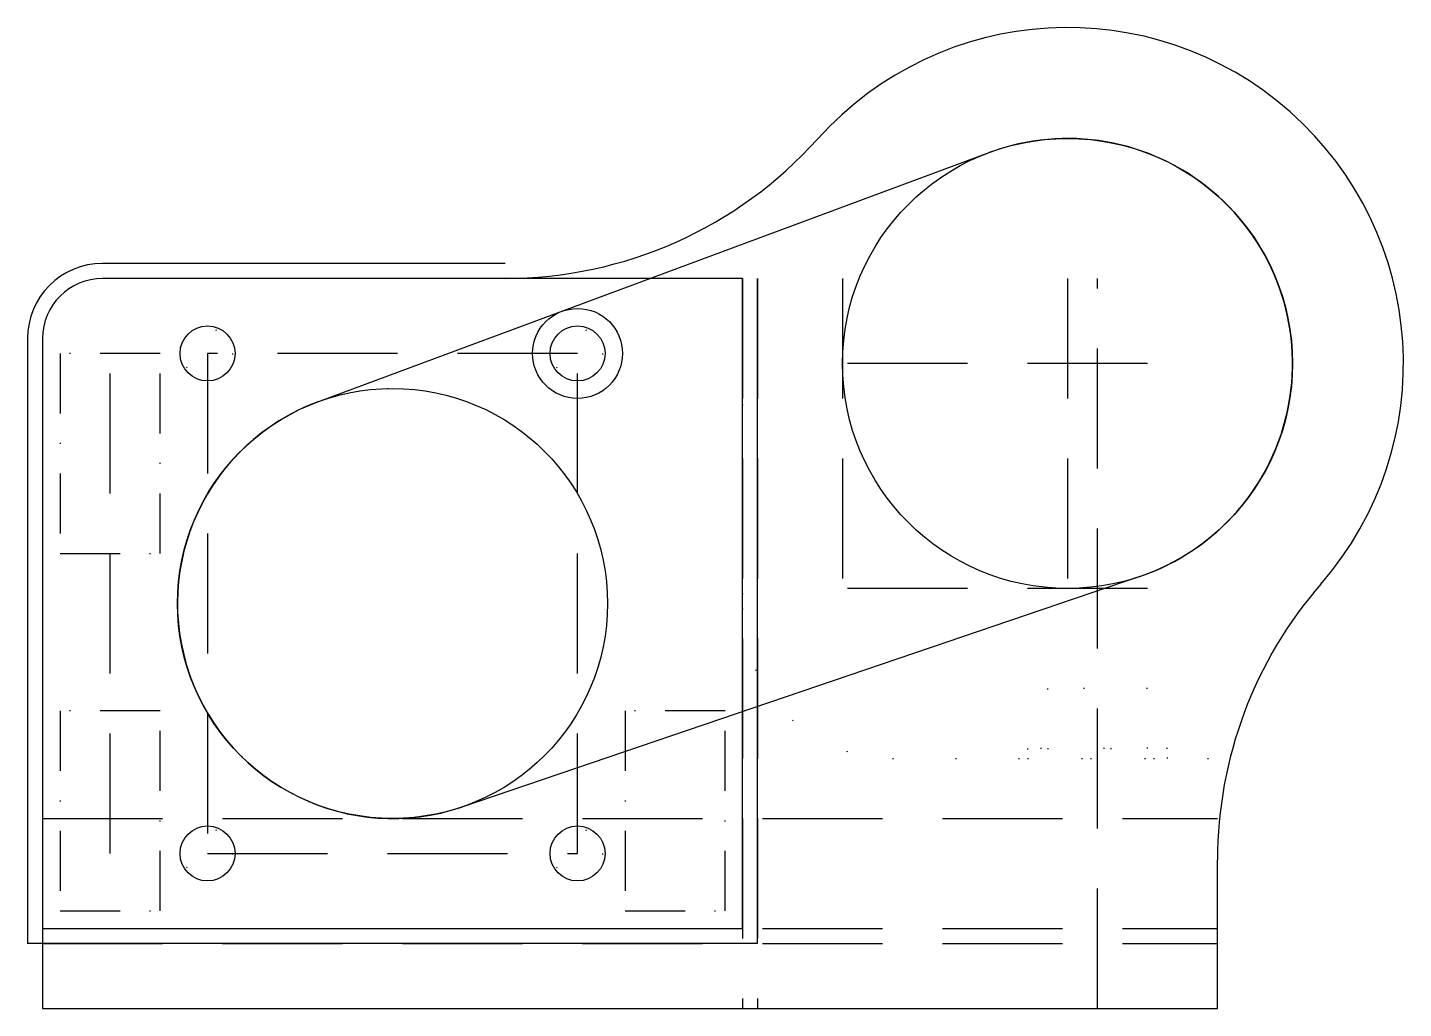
# Model space of a CAD drawing. Header units: millimetres. Extents: x -2 to 136, y 0 to 98.
import ezdxf

# ---------------------------------------------------------------- set-up
doc = ezdxf.new("R2010")
doc.units = ezdxf.units.MM
for name, pattern in [('DASHDOT2', [12, 6, -2.95, 0.1, -2.95]), ('DASHED', [18, 12, -6]), ('DOT', [6.3, 0.1, -6.2])]:
    doc.linetypes.add(name, pattern=pattern)
for name, color, linetype, lineweight, true_color in [('aimants', 3, 'DASHDOT2', 25, 0x00ff00), ('construction', 1, 'DASHED', 25, 0xff0000), ('contournage_ext', 7, 'Continuous', 25, 0x000000), ('fixations', 7, 'Continuous', 25, 0x000000), ('plexi', 2, 'Continuous', 25, 0xffff00), ('poche_poussiere', 4, 'Continuous', 25, 0x00ffff), ('poils', 7, 'Continuous', 25, 0x000000), ('support', 6, 'DOT', 25, 0xff00ff), ('trou_aspi', 7, 'Continuous', 25, 0x000000), ('trou_kress', 7, 'Continuous', 25, 0x000000)]:
    doc.layers.add(name, color=color, linetype=linetype, lineweight=lineweight, true_color=true_color)

msp = doc.modelspace()

# ---------------------------------------------------------------- linework, layer by layer
at = {"layer": 'aimants'}
for p, q in [((11.75, 65.5), (1.75, 65.5)), ((1.75, 65.5), (1.75, 45.5)), ((11.75, 45.5), (11.75, 65.5)), ((1.75, 45.5), (11.75, 45.5)), ((11.75, 29.75), (1.75, 29.75)), ((1.75, 29.75), (1.75, 9.75)), ((11.75, 9.75), (11.75, 29.75)), ((68.25, 29.75), (58.25, 29.75)), ((58.25, 29.75), (58.25, 9.75)), ((68.25, 9.75), (68.25, 29.75)), ((1.75, 9.75), (11.75, 9.75)), ((58.25, 9.75), (68.25, 9.75))]:
    msp.add_line(p, q, dxfattribs=at)
at = {"layer": 'construction'}
for p, q in [((70, 73), (70, 0)), ((71.5, 73), (71.5, 0)), ((80, 73), (80, 42)), ((102.5, 73), (102.5, 42)), ((105.5, 0), (105.5, 73)), ((6.75, 15.5), (6.75, 65.5)), ((53.5, 65.5), (16.5, 65.5)), ((16.5, 65.5), (16.5, 15.5)), ((53.5, 15.5), (53.5, 65.5)), ((110.5, 64.5), (80, 64.5)), ((110.5, 42), (80, 42)), ((0, 19), (117.5, 19)), ((16.5, 15.5), (53.5, 15.5)), ((0, 8), (117.5, 8)), ((0, 6.5), (117.5, 6.5))]:
    msp.add_line(p, q, dxfattribs=at)
at = {"layer": 'contournage_ext'}
for p, q in [((46.25, 73), (6, 73)), ((0, 67), (0, 0)), ((117.5, 0), (117.5, 14.85)), ((0, 0), (117.5, 0))]:
    msp.add_line(p, q, dxfattribs=at)
for centre, radius, start, end in [((102.5, 64.5), 33.59, 318.9413, 138.0833), ((46.25, 115), 42, 270, 318.0833), ((6, 67), 6, 90, 180), ((159.5, 14.85), 42, 138.9413, 180)]:
    msp.add_arc(centre, radius, start, end, dxfattribs=at)
at = {"layer": 'fixations'}
for centre in [(16.5, 65.5), (53.5, 65.5), (16.5, 15.5), (53.5, 15.5)]:
    msp.add_circle(centre, 2.75, dxfattribs=at)
at = {"layer": 'plexi'}
for p, q in [((70, 73), (6, 73)), ((70, 8), (70, 73)), ((0, 67), (0, 8)), ((0, 8), (70, 8))]:
    msp.add_line(p, q, dxfattribs=at)
msp.add_circle((53.5, 65.5), 4.5, dxfattribs=at)
msp.add_arc((6, 67), 6, 90, 180, dxfattribs=at)
at = {"layer": 'poche_poussiere'}
for p, q in [((27.52, 60.66), (94.67, 85.59)), ((109.74, 43.2), (41.92, 20.14))]:
    msp.add_line(p, q, dxfattribs=at)
for centre, radius, start, end in [((102.5, 64.5), 22.5, 288.7733, 110.3729), ((35, 40.5), 21.5, 110.3729, 288.7733)]:
    msp.add_arc(centre, radius, start, end, dxfattribs=at)
at = {"layer": 'poils'}
for p, q in [((46.25, 74.5), (6, 74.5)), ((71.5, 6.5), (71.5, 73)), ((-1.5, 67), (-1.5, 6.5)), ((71.5, 6.5), (-1.5, 6.5))]:
    msp.add_line(p, q, dxfattribs=at)
msp.add_arc((6, 67), 7.5, 90, 180, dxfattribs=at)
at = {"layer": 'support'}
for p, q in [((70, 73), (70, 40)), ((110.5, 32), (100.5, 32)), ((100.5, 32), (100.5, 26)), ((110.5, 26), (110.5, 32)), ((85, 25), (117.5, 25)), ((112.5, 26), (98.5, 26)), ((98.5, 26), (98.5, 25)), ((98.5, 25), (112.5, 25)), ((100.5, 26), (110.5, 26)), ((112.5, 25), (112.5, 26))]:
    msp.add_line(p, q, dxfattribs=at)
for centre, radius in [((16.5, 65.5), 2.5), ((53.5, 65.5), 2.5), ((35, 40.5), 21.5), ((16.5, 15.5), 2.5), ((53.5, 15.5), 2.5)]:
    msp.add_circle(centre, radius, dxfattribs=at)
msp.add_arc((85, 40), 15, 180, 270, dxfattribs=at)
at = {"layer": 'trou_aspi'}
msp.add_circle((102.5, 64.5), 22.5, dxfattribs=at)
at = {"layer": 'trou_kress'}
msp.add_circle((35, 40.5), 21.5, dxfattribs=at)

doc.saveas('drawing.dxf')
